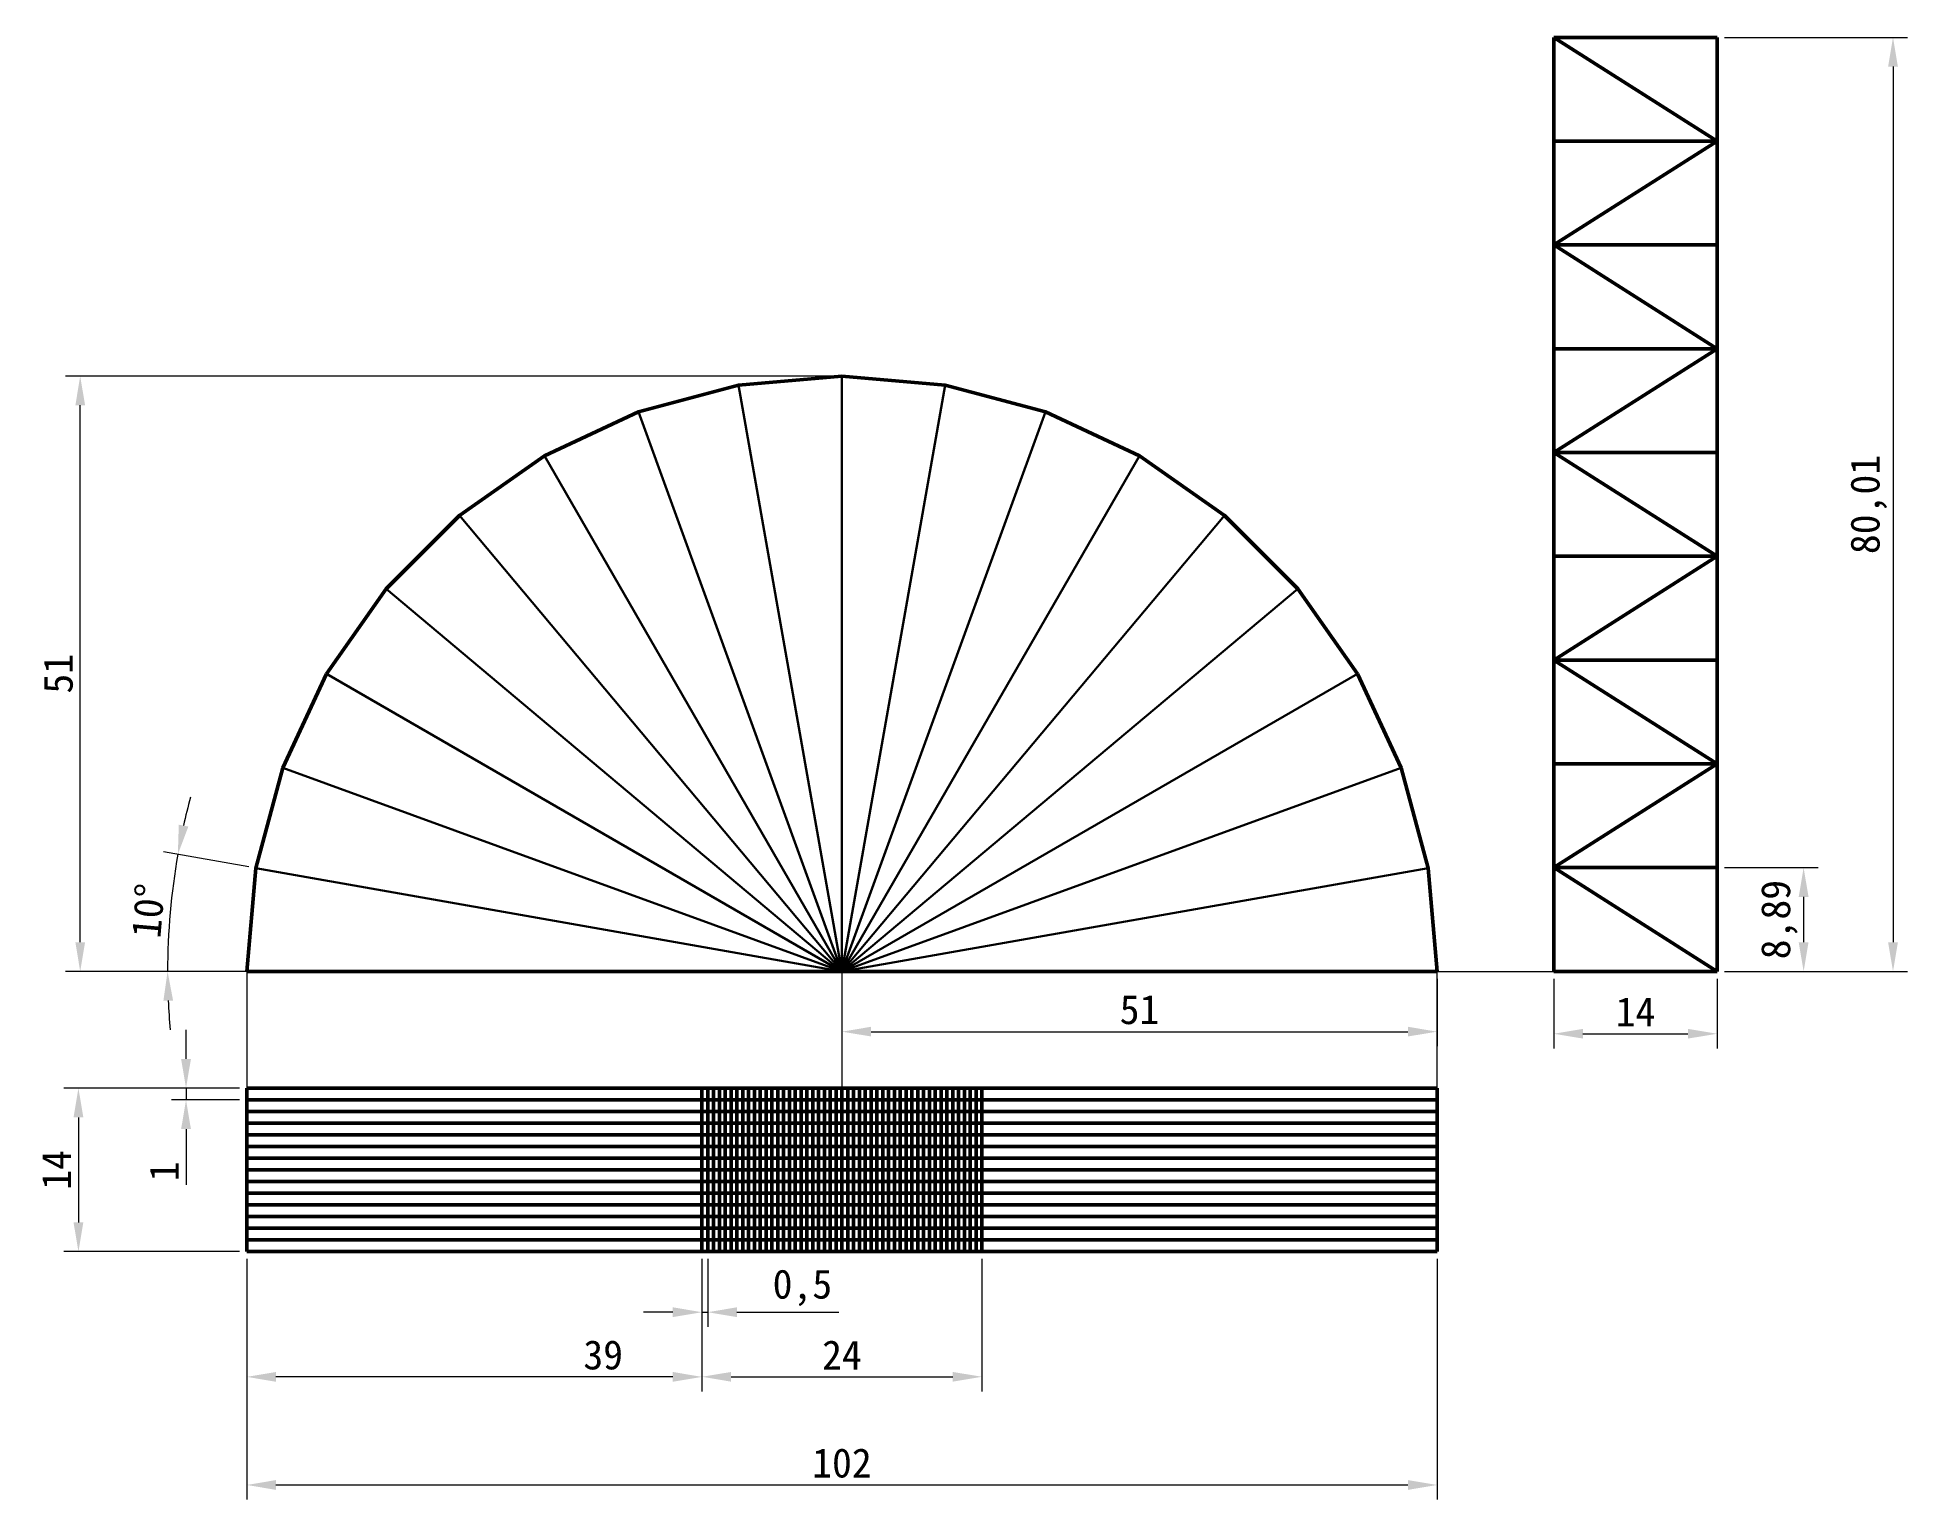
# Model space of a CAD drawing. Header units: millimetres. Extents: x -18 to 142, y -45 to 80.
import ezdxf

# ---------------------------------------------------------------- set-up
doc = ezdxf.new("R2010")
doc.units = ezdxf.units.MM
doc.layers.get('0').update_dxf_attribs({"lineweight": 30})
doc.layers.add('拱，桁架和桥面', color=7, linetype='Continuous', lineweight=50)
doc.layers.add('辅助线', color=7, linetype='Continuous', lineweight=5)
doc.styles.get("Standard").update_dxf_attribs({"font": ''})
doc.styles.get('Standard').set_extended_font_data('SimSun')
doc.dimstyles.new('ISO-25', dxfattribs={"dimtxt": 2.5, "dimasz": 2.5, "dimexe": 1.25, "dimexo": 0.625, "dimtad": 1, "dimtxsty": 'Standard', "dimcen": 2.5, "dimadec": 0, "dimazin": 0, "dimtfac": 1, "dimtmove": 0, "dimatfit": 3, "dimfxl": 1, "dimlwd": 9, "dimlwe": 9, "dimarcsym": 0})

# ---------------------------------------------------------------- blocks, each defined once
blk = doc.blocks.new('*D2')
at = {"layer": 'Defpoints', "color": 0}
for p in [(-14.28, 51), (51, 51), (51, 0)]:
    blk.add_point(p, dxfattribs=at)
at = {"layer": '拱，桁架和桥面', "color": 0, "lineweight": 9}
for p, q in [((50.38, 51), (-15.53, 51)), ((-14.28, 2.5), (-14.28, 48.5)), ((50.38, 0), (-15.53, 0))]:
    blk.add_line(p, q, dxfattribs=at)
at = {"layer": '拱，桁架和桥面', "color": 0}
for points in [[(-13.86, 48.5), (-14.69, 48.5), (-14.28, 51)], [(-14.69, 2.5), (-13.86, 2.5), (-14.28, 0)]]:
    blk.add_solid(points, dxfattribs=at)
at = {"layer": '拱，桁架和桥面', "color": 0, "insert": (-16.15, 25.5), "char_height": 2.5, "attachment_point": 5, "rotation": 90}
blk.add_mtext('51', dxfattribs=at)
blk = doc.blocks.new('*D4')
at = {"layer": 'Defpoints', "color": 0}
for p in [(126, 8.89), (126, 0), (133.41, 0)]:
    blk.add_point(p, dxfattribs=at)
at = {"layer": '拱，桁架和桥面', "color": 0, "lineweight": 9}
for p, q in [((126.62, 8.89), (134.66, 8.89)), ((133.41, 6.39), (133.41, 2.5)), ((126.62, 0), (134.66, 0))]:
    blk.add_line(p, q, dxfattribs=at)
at = {"layer": '拱，桁架和桥面', "color": 0}
for points in [[(133.83, 6.39), (132.99, 6.39), (133.41, 8.89)], [(132.99, 2.5), (133.83, 2.5), (133.41, 0)]]:
    blk.add_solid(points, dxfattribs=at)
at = {"layer": '拱，桁架和桥面', "color": 0, "insert": (131.33, 4.44), "char_height": 2.5, "attachment_point": 5, "rotation": 90}
blk.add_mtext('8,89', dxfattribs=at)
blk = doc.blocks.new('*D5')
at = {"layer": 'Defpoints', "color": 0}
for p in [(126, 80.01), (126, 0), (141.07, 0)]:
    blk.add_point(p, dxfattribs=at)
at = {"layer": '拱，桁架和桥面', "color": 0, "lineweight": 9}
for p, q in [((126.62, 80.01), (142.32, 80.01)), ((141.07, 77.51), (141.07, 2.5)), ((126.62, 0), (142.32, 0))]:
    blk.add_line(p, q, dxfattribs=at)
at = {"layer": '拱，桁架和桥面', "color": 0}
for points in [[(141.49, 77.51), (140.65, 77.51), (141.07, 80.01)], [(140.65, 2.5), (141.49, 2.5), (141.07, 0)]]:
    blk.add_solid(points, dxfattribs=at)
at = {"layer": '拱，桁架和桥面', "color": 0, "insert": (138.99, 40), "char_height": 2.5, "attachment_point": 5, "rotation": 90}
blk.add_mtext('80,01', dxfattribs=at)
blk = doc.blocks.new('*D6')
at = {"layer": 'Defpoints', "color": 0}
for p in [(0, -10), (-14.43, -24), (0, -24)]:
    blk.add_point(p, dxfattribs=at)
at = {"layer": '拱，桁架和桥面', "color": 0, "lineweight": 9}
for p, q in [((-0.62, -10), (-15.68, -10)), ((-14.43, -12.5), (-14.43, -21.5)), ((-0.62, -24), (-15.68, -24))]:
    blk.add_line(p, q, dxfattribs=at)
at = {"layer": '拱，桁架和桥面', "color": 0}
for points in [[(-14.01, -12.5), (-14.85, -12.5), (-14.43, -10)], [(-14.85, -21.5), (-14.01, -21.5), (-14.43, -24)]]:
    blk.add_solid(points, dxfattribs=at)
at = {"layer": '拱，桁架和桥面', "color": 0, "insert": (-16.31, -17), "char_height": 2.5, "attachment_point": 5, "rotation": 90}
blk.add_mtext('14', dxfattribs=at)
blk = doc.blocks.new('*D7')
at = {"layer": 'Defpoints', "color": 0}
for p in [(0, -24), (39, -24), (0, -34.73)]:
    blk.add_point(p, dxfattribs=at)
at = {"layer": '拱，桁架和桥面', "color": 0, "lineweight": 9}
for p, q in [((0, -24.63), (0, -35.98)), ((39, -24.63), (39, -35.98)), ((36.5, -34.73), (2.5, -34.73))]:
    blk.add_line(p, q, dxfattribs=at)
at = {"layer": '拱，桁架和桥面', "color": 0}
for points in [[(2.5, -34.31), (2.5, -35.15), (0, -34.73)], [(36.5, -35.15), (36.5, -34.31), (39, -34.73)]]:
    blk.add_solid(points, dxfattribs=at)
at = {"layer": '拱，桁架和桥面', "color": 0, "insert": (30.54, -32.86), "char_height": 2.5, "attachment_point": 5}
blk.add_mtext('39', dxfattribs=at)
blk = doc.blocks.new('*D9')
at = {"layer": 'Defpoints', "color": 0}
for p in [(39, -24), (63, -24), (63, -34.72)]:
    blk.add_point(p, dxfattribs=at)
at = {"layer": '拱，桁架和桥面', "color": 0, "lineweight": 9}
for p, q in [((39, -24.63), (39, -35.97)), ((63, -24.63), (63, -35.97)), ((41.5, -34.72), (60.5, -34.72))]:
    blk.add_line(p, q, dxfattribs=at)
at = {"layer": '拱，桁架和桥面', "color": 0}
for points in [[(41.5, -34.31), (41.5, -35.14), (39, -34.72)], [(60.5, -35.14), (60.5, -34.31), (63, -34.72)]]:
    blk.add_solid(points, dxfattribs=at)
at = {"layer": '拱，桁架和桥面', "color": 0, "insert": (51, -32.85), "char_height": 2.5, "attachment_point": 5}
blk.add_mtext('24', dxfattribs=at)
blk = doc.blocks.new('*D10')
at = {"layer": 'Defpoints', "color": 0}
for p in [(0, -24), (102, -24), (102, -43.99)]:
    blk.add_point(p, dxfattribs=at)
at = {"layer": '拱，桁架和桥面', "color": 0, "lineweight": 9}
for p, q in [((0, -24.62), (0, -45.24)), ((102, -24.63), (102, -45.24)), ((2.5, -43.99), (99.5, -43.99))]:
    blk.add_line(p, q, dxfattribs=at)
at = {"layer": '拱，桁架和桥面', "color": 0}
for points in [[(2.5, -43.57), (2.5, -44.41), (0, -43.99)], [(99.5, -44.41), (99.5, -43.57), (102, -43.99)]]:
    blk.add_solid(points, dxfattribs=at)
at = {"layer": '拱，桁架和桥面', "color": 0, "insert": (51, -42.12), "char_height": 2.5, "attachment_point": 5}
blk.add_mtext('102', dxfattribs=at)
blk = doc.blocks.new('*D13')
at = {"layer": 'Defpoints', "color": 0}
for p in [(39, -24), (39.5, -24), (39.5, -29.19)]:
    blk.add_point(p, dxfattribs=at)
at = {"layer": '拱，桁架和桥面', "color": 0, "lineweight": 9}
for p, q in [((39, -24.63), (39, -30.44)), ((39.5, -24.63), (39.5, -30.44)), ((36.5, -29.19), (34, -29.19)), ((39, -29.19), (39.5, -29.19)), ((42, -29.19), (50.72, -29.19))]:
    blk.add_line(p, q, dxfattribs=at)
at = {"layer": '拱，桁架和桥面', "color": 0}
for points in [[(36.5, -29.61), (36.5, -28.77), (39, -29.19)], [(42, -28.77), (42, -29.61), (39.5, -29.19)]]:
    blk.add_solid(points, dxfattribs=at)
at = {"layer": '拱，桁架和桥面', "color": 0, "insert": (47.61, -27.1), "char_height": 2.5, "attachment_point": 5}
blk.add_mtext('0,5', dxfattribs=at)
blk = doc.blocks.new('*D14')
at = {"layer": 'Defpoints', "color": 0}
for p in [(0.77, 8.86), (-6.47, 6.03), (-15.53, 0), (50.38, 0), (51, 0)]:
    blk.add_point(p, dxfattribs=at)
at = {"layer": '拱，桁架和桥面', "color": 0, "lineweight": 9}
blk.add_line((0.16, 8.96), (-7.14, 10.25), dxfattribs=at)
for start, end in [(165.0422, 167.5211), (170, 180), (182.4789, 184.9578)]:
    blk.add_arc((51, 0), 57.79, start, end, dxfattribs=at)
at = {"layer": '拱，桁架和桥面', "color": 0}
for points in [[(-5.83, 12.57), (-5.01, 12.41), (-5.91, 10.03)], [(-6.32, -2.49), (-7.15, -2.51), (-6.79, 0)]]:
    blk.add_solid(points, dxfattribs=at)
at = {"layer": '拱，桁架和桥面', "color": 0, "insert": (-8.44, 5.2), "char_height": 2.5, "attachment_point": 5, "rotation": 85}
blk.add_mtext('10%%d', dxfattribs=at)
blk = doc.blocks.new('*D15')
at = {"layer": 'Defpoints', "color": 0}
for p in [(-5.21, -11), (0, -10), (0, -11)]:
    blk.add_point(p, dxfattribs=at)
at = {"layer": '拱，桁架和桥面', "color": 0, "lineweight": 9}
for p, q in [((-5.21, -7.5), (-5.21, -5)), ((-0.62, -10), (-6.46, -10)), ((-0.62, -11), (-6.46, -11)), ((-5.21, -10), (-5.21, -11)), ((-5.21, -13.5), (-5.21, -18.27))]:
    blk.add_line(p, q, dxfattribs=at)
at = {"layer": '拱，桁架和桥面', "color": 0}
for points in [[(-5.63, -7.5), (-4.79, -7.5), (-5.21, -10)], [(-4.79, -13.5), (-5.63, -13.5), (-5.21, -11)]]:
    blk.add_solid(points, dxfattribs=at)
at = {"layer": '拱，桁架和桥面', "color": 0, "insert": (-7.09, -17.13), "char_height": 2.5, "attachment_point": 5, "rotation": 90}
blk.add_mtext('1', dxfattribs=at)
blk = doc.blocks.new('*D17')
at = {"layer": 'Defpoints', "color": 0}
for p in [(51, 0), (102, 0), (102, -5.16)]:
    blk.add_point(p, dxfattribs=at)
at = {"layer": '拱，桁架和桥面', "color": 0, "lineweight": 9}
for p, q in [((51, -0.62), (51, -6.41)), ((102, -0.62), (102, -6.41)), ((53.5, -5.16), (99.5, -5.16))]:
    blk.add_line(p, q, dxfattribs=at)
at = {"layer": '拱，桁架和桥面', "color": 0}
for points in [[(53.5, -4.74), (53.5, -5.57), (51, -5.16)], [(99.5, -5.57), (99.5, -4.74), (102, -5.16)]]:
    blk.add_solid(points, dxfattribs=at)
at = {"layer": '拱，桁架和桥面', "color": 0, "insert": (76.5, -3.28), "char_height": 2.5, "attachment_point": 5}
blk.add_mtext('51', dxfattribs=at)
blk = doc.blocks.new('*D18')
at = {"layer": 'Defpoints', "color": 0}
for p in [(112, 0), (126, 0), (126, -5.34)]:
    blk.add_point(p, dxfattribs=at)
at = {"layer": '拱，桁架和桥面', "color": 0, "lineweight": 9}
for p, q in [((112, -0.63), (112, -6.59)), ((126, -0.63), (126, -6.59)), ((114.5, -5.34), (123.5, -5.34))]:
    blk.add_line(p, q, dxfattribs=at)
at = {"layer": '拱，桁架和桥面', "color": 0}
for points in [[(114.5, -4.92), (114.5, -5.75), (112, -5.34)], [(123.5, -5.75), (123.5, -4.92), (126, -5.34)]]:
    blk.add_solid(points, dxfattribs=at)
at = {"layer": '拱，桁架和桥面', "color": 0, "insert": (119, -3.46), "char_height": 2.5, "attachment_point": 5}
blk.add_mtext('14', dxfattribs=at)

msp = doc.modelspace()

# ---------------------------------------------------------------- linework, layer by layer
for q in [(42.144, 50.225), (51, 51), (59.856, 50.225), (33.557, 47.924), (68.443, 47.924), (25.5, 44.167), (76.5, 44.167), (18.218, 39.068), (83.782, 39.068), (11.932, 32.782), (90.068, 32.782), (6.833, 25.5), (95.167, 25.5), (3.076, 17.443), (98.924, 17.443), (0.775, 8.856), (101.225, 8.856)]:
    msp.add_line((51, 0), q)
at = {"layer": '拱，桁架和桥面'}
for p, q in [((112, 80.009), (112, 71.119)), ((112, 80.009), (126, 80.009)), ((112, 80.009), (126, 71.119)), ((126, 80.009), (126, 71.119)), ((112, 71.119), (112, 62.229)), ((112, 71.119), (126, 71.119)), ((126, 71.119), (112, 62.229)), ((126, 71.119), (126, 62.229)), ((112, 62.229), (112, 53.339)), ((112, 62.229), (126, 62.229)), ((112, 62.229), (126, 53.339)), ((112, 62.229), (126, 62.229)), ((126, 62.229), (126, 53.339)), ((112, 53.339), (112, 44.449)), ((112, 53.339), (126, 53.339)), ((126, 53.339), (112, 44.449)), ((112, 53.339), (126, 53.339)), ((126, 53.339), (126, 44.449)), ((33.557, 47.924), (42.144, 50.225)), ((42.144, 50.225), (51, 51)), ((51, 51), (59.856, 50.225)), ((59.856, 50.225), (68.443, 47.924)), ((25.5, 44.167), (33.557, 47.924)), ((68.443, 47.924), (76.5, 44.167)), ((18.218, 39.068), (25.5, 44.167)), ((76.5, 44.167), (83.782, 39.068)), ((112, 44.449), (112, 35.56)), ((112, 44.449), (126, 44.449)), ((112, 44.449), (126, 35.56)), ((112, 44.449), (126, 44.449)), ((126, 44.449), (126, 35.56)), ((11.932, 32.782), (18.218, 39.068)), ((83.782, 39.068), (90.068, 32.782)), ((112, 35.56), (112, 26.67)), ((112, 35.56), (126, 35.56)), ((126, 35.56), (112, 26.67)), ((112, 35.56), (126, 35.56)), ((126, 35.56), (126, 26.67)), ((6.833, 25.5), (11.932, 32.782)), ((90.068, 32.782), (95.167, 25.5)), ((112, 26.67), (112, 17.78)), ((112, 26.67), (126, 26.67)), ((112, 26.67), (126, 17.78)), ((112, 26.67), (126, 26.67)), ((126, 26.67), (126, 17.78)), ((3.076, 17.443), (6.833, 25.5)), ((95.167, 25.5), (98.924, 17.443)), ((112, 17.78), (112, 8.89)), ((112, 17.78), (126, 17.78)), ((126, 17.78), (112, 8.89)), ((112, 17.78), (126, 17.78)), ((126, 17.78), (126, 8.89)), ((0.775, 8.856), (3.076, 17.443)), ((98.924, 17.443), (101.225, 8.856)), ((0, 0), (0.775, 8.856)), ((101.225, 8.856), (102, 0)), ((112, 8.89), (112, 0)), ((112, 8.89), (126, 8.89)), ((112, 8.89), (126, 0)), ((112, 8.89), (126, 8.89)), ((126, 8.89), (126, 0)), ((0, 0), (102, 0)), ((112, 0), (126, 0)), ((0, -10), (102, -10)), ((0, -10), (0, -24)), ((0, -11), (102, -11.001)), ((39, -10), (39, -24.001)), ((39.5, -10), (39.5, -24.001)), ((40, -10), (40, -24.001)), ((40.5, -10), (40.5, -24.001)), ((41, -10), (41, -24.001)), ((41.5, -10), (41.5, -24.001)), ((42, -10), (42, -24.001)), ((42.5, -10), (42.5, -24.001)), ((43, -10), (43, -24.001)), ((43.5, -10), (43.5, -24.001)), ((44, -10), (44, -24.001)), ((44.5, -10), (44.5, -24.001)), ((45, -10), (45, -24.001)), ((45.5, -10), (45.5, -24.001)), ((46, -10), (46, -24.001)), ((46.5, -10), (46.5, -24.001)), ((47, -10), (47, -24.001)), ((47.5, -10), (47.5, -24.001)), ((48, -10), (48, -24.001)), ((48.5, -10), (48.5, -24.001)), ((49, -10), (49, -24.001)), ((49.5, -10), (49.5, -24.001)), ((50, -10), (50, -24.001)), ((50.5, -10), (50.5, -24.001)), ((51, -10), (51, -24.001)), ((51.5, -10), (51.5, -24.001)), ((52, -10), (52, -24.001)), ((52.5, -10), (52.5, -24.001)), ((53, -10), (53, -24.001)), ((53.5, -10), (53.5, -24.001)), ((54, -10), (54, -24.001)), ((54.5, -10), (54.5, -24.001)), ((55, -10), (55, -24.001)), ((55.5, -10), (55.5, -24.001)), ((56, -10), (56, -24.001)), ((56.5, -10), (56.5, -24.001)), ((57, -10), (57, -24.001)), ((57.5, -10), (57.5, -24.001)), ((58, -10), (58, -24.001)), ((58.5, -10), (58.5, -24.001)), ((59, -10), (59, -24.001)), ((59.5, -10), (59.5, -24.001)), ((60, -10), (60, -24.001)), ((60.5, -10), (60.5, -24.001)), ((61, -10), (61, -24.001)), ((61.5, -10), (61.5, -24.001)), ((62, -10), (62, -24.001)), ((62.5, -10), (62.5, -24.001)), ((63, -10), (63, -24.001)), ((102, -24.001), (102, -10)), ((0, -12), (102, -12)), ((0, -13), (102, -13.001)), ((0, -14), (102, -14.001)), ((0, -15), (102, -15.001)), ((0, -16), (102, -16.001)), ((0, -17), (102, -17.001)), ((0, -18), (102, -18.001)), ((0, -19), (102, -19.001)), ((0, -20), (102, -20.001)), ((0, -21), (102, -21.001)), ((0, -22), (102, -22.001)), ((0, -23), (102, -23.001)), ((0, -24), (102, -24.001))]:
    msp.add_line(p, q, dxfattribs=at)
at = {"layer": '辅助线'}
for p, q in [((0, 0), (0, -10)), ((51, 0), (51, -10)), ((102, -10), (102, 0)), ((102, 0), (112, 0))]:
    msp.add_line(p, q, dxfattribs=at)

# ---------------------------------------------------------------- dimensions: what is measured, and where the dimension line sits
at = {"layer": '拱，桁架和桥面'}
for base, p1, p2, picture, middle in [((141.07, 0), (126, 80.009), (126, 0), '*D5', (138.986, 40.004)), ((-14.276, 51), (51, 0), (51, 51), '*D2', (-16.151, 25.5)), ((133.41, 0), (126, 8.89), (126, 0), '*D4', (131.325, 4.445)), ((-5.211, -11), (0, -10), (0, -11), '*D15', (-7.086, -17.135)), ((-14.431, -24), (0, -10), (0, -24), '*D6', (-16.306, -17))]:
    dim = msp.add_linear_dim(base=base, p1=p1, p2=p2, angle=90, dimstyle='ISO-25', dxfattribs=at)
    dim.commit()
    dim.dimension.update_dxf_attribs({"geometry": picture, "text_midpoint": middle})
dim = msp.add_angular_dim_2l(base=(-6.473, 6.033), line1=((50.375, 0), (-15.526, 0)), line2=((51, 0), (0.775, 8.856)), dimstyle='ISO-25', dxfattribs=at)
dim.commit()
dim.dimension.update_dxf_attribs({"geometry": '*D14', "text_midpoint": (-8.437, 5.2)})
for base, p1, p2, picture, middle in [((102, -5.155), (51, 0), (102, 0), '*D17', (76.5, -3.28)), ((126, -5.338), (112, 0), (126, 0), '*D18', (119, -3.463)), ((102, -43.991), (0, -24), (102, -24.001), '*D10', (51, -42.116)), ((39.5, -29.189), (39, -24.001), (39.5, -24.001), '*D13', (47.611, -27.105)), ((63, -34.723), (39, -24), (63, -24), '*D9', (51, -32.848))]:
    dim = msp.add_linear_dim(base=base, p1=p1, p2=p2, dimstyle='ISO-25', dxfattribs=at)
    dim.commit()
    dim.dimension.update_dxf_attribs({"geometry": picture, "text_midpoint": middle})
dim = msp.add_linear_dim(base=(0, -34.731), p1=(39, -24.001), p2=(0, -24.001), dimstyle='ISO-25', dxfattribs=at)
dim.commit()
dim.dimension.update_dxf_attribs({"geometry": '*D7', "text_midpoint": (30.536, -34.731), "dimtype": 160})

doc.saveas('drawing.dxf')
